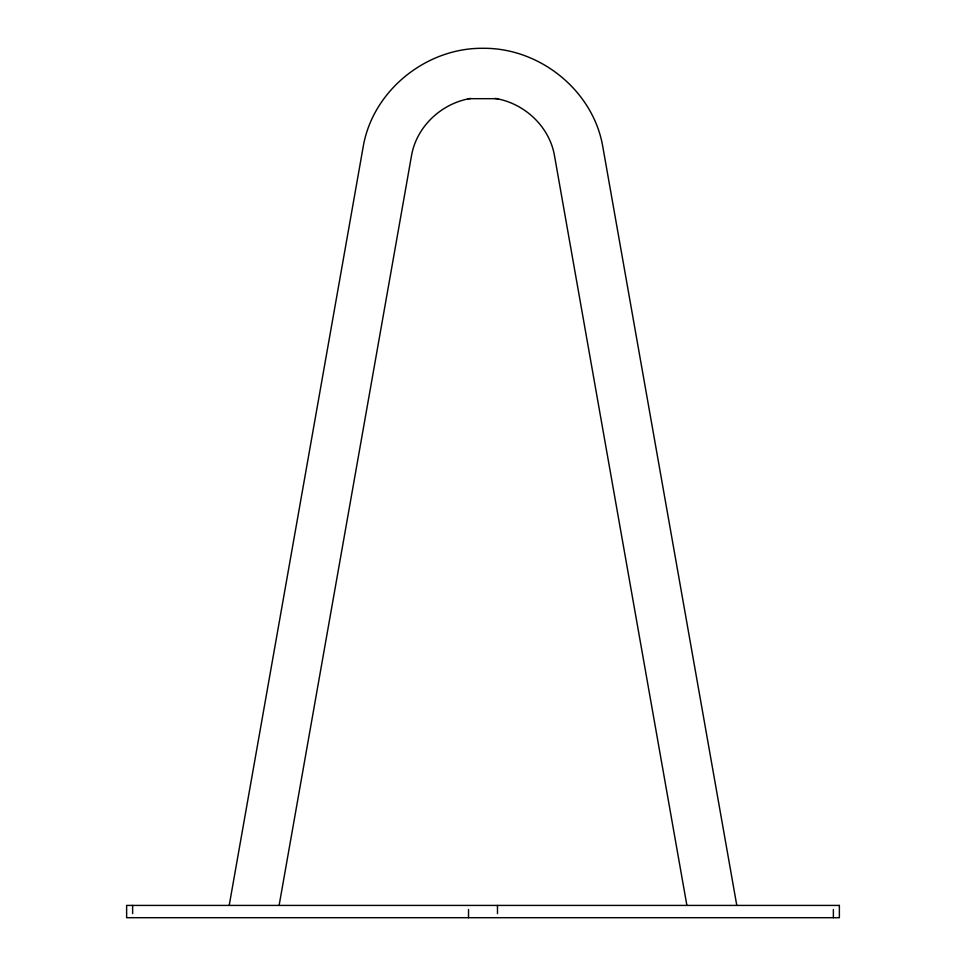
<?xml version="1.0" encoding="UTF-8"?>
<svg xmlns="http://www.w3.org/2000/svg" width="966" height="966" viewBox="0 0 966 966"><rect width="100%" height="100%" fill="white"/><g stroke="black" fill="none" stroke-linecap="round" stroke-linejoin="round"><path stroke-width="1.45" d="M229.208 905.42L363.156 146.953C372.647 90.599 426.26 47.66 483 48.3C539.74 47.66 593.353 90.599 602.844 146.953L736.792 905.42M279.114 905.42L411.54 155.502C416.636 126.329 441.776 103.084 470.756 98.447M468.015 98.689L497.985 98.689M495.244 98.447C524.224 103.084 549.364 126.329 554.46 155.502L686.886 905.42M833.368 909.513L833.368 917.7M497.478 905.42L497.478 913.607M468.522 909.513L468.522 917.7M132.632 905.42L132.632 913.607M839.369 905.42L126.631 905.42L126.631 917.7L839.369 917.7L839.369 905.42"/></g></svg>
